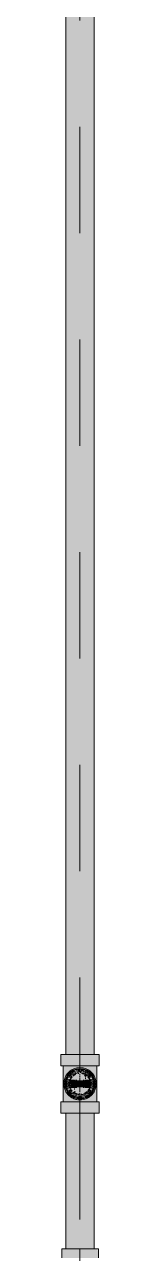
# Model space of a CAD drawing. Header units: millimetres. Extents: x -4000 to 187956, y -58990 to 162485.
# Drawn here: x 86721 to 86779, y 128197 to 130031 of the extents above; entities that cross this region are included whole.
import ezdxf

# ---------------------------------------------------------------- set-up
doc = ezdxf.new("R2010")
doc.units = ezdxf.units.MM
doc.linetypes.add('Dash 1_16_', pattern=[317.5, 158.75, -158.75])
for name, color, linetype, lineweight in [('F-SPRN', 3, 'Continuous', 9), ('P-PIPE', 3, 'Continuous', 9), ('P-PIPE-CNTR', 3, 'Continuous', 9)]:
    doc.layers.add(name, color=color, linetype=linetype, lineweight=lineweight)

# ---------------------------------------------------------------- blocks, each defined once
blk = doc.blocks.new('Sprinkler_Up - DN20-V264-FFS - TANG 1')
at = {"layer": 'F-SPRN', "transparency": 33554534}
for points in [[(-13.5, 0), (-3.9, 0.7), (-1.7, 2.9), (-1.2, 3.5), (-0.6, 4), (0.6, 4), (1.2, 3.5), (1.7, 2.9), (4.6, 0), (22.2, 0), (18, 13.1), (6.9, 21.2), (-6.9, 21.2), (-18, 13.1), (-22.2, 0)], [(-6.9, -21.2), (6.9, -21.2), (18, -13.1), (22.2, 0), (3.9, -0.7), (1.7, -2.9), (1.2, -3.5), (0.6, -4), (-0.6, -4), (-1.2, -3.5), (-1.7, -2.9), (-4.6, 0), (-22.2, 0), (-18, -13.1), (-12.4, -17.1)], [(0, -16.7), (6.4, -14.9), (11.8, -11.8), (16.1, -4.3), (16.1, 4.3), (11.8, 11.8), (6.4, 14.9), (0, 16.7), (-4.3, 16.1), (-11.8, 11.8), (-16.1, 4.3), (-16.1, -4.3), (-11.8, -11.8), (-8.3, -14.4)], [(0, -15.6), (7.8, -13.5), (13.5, -7.8), (15.1, -4), (15.1, 4), (13.5, 7.8), (6.4, 13.9), (0, 15.6), (-7.8, 13.5), (-11, 11), (-15.1, 4), (-15.1, -4), (-11, -11), (-7.8, -13.5)], [(-10.9, -5.5), (-10.9, 5.4), (-14.5, 5.4), (-14.5, -5.5)], [(-7.7, -5.5), (-7.7, 5.4), (-10.9, 5.4), (-10.9, -5.5)], [(0, -5.5), (0, 5.4), (-7.7, 5.4), (-7.7, -5.5)], [(0, 0), (5.7, 0), (2.9, 4.9), (-2.9, 4.9), (-5.7, 0)], [(2.9, -4.9), (5.7, 0), (-5.7, 0), (-2.9, -4.9)], [(-4.6, 0), (4.6, 0), (0, 4.6)], [(0, -4.6), (4.6, 0), (-4.6, 0)], [(0, -2.6), (1.3, 0), (-1.8, 0)], [(-1.3, 0), (1.8, 0), (0, 2.6)], [(0, -5.5), (7.7, -5.5), (7.7, 5.4), (0, 5.4)], [(10.9, -5.5), (10.9, 5.4), (7.7, 5.4), (7.7, -5.5)], [(14.5, -5.5), (14.5, 5.4), (10.9, 5.4), (10.9, -5.5)]]:
    blk.add_hatch(color=1, dxfattribs=at).paths.add_polyline_path(points)
at = {"layer": 'F-SPRN', "color": 1}
for p, q in [((-11.5, 5.4), (-14.5, 5.4)), ((-14.5, 5.4), (-11.3, 5.4)), ((-14.5, 5.4), (-14.5, 3.7)), ((-14.5, 3.3), (-14.5, 0)), ((-11.5, 5.4), (-11.5, 4)), ((-10.9, 1.9), (-10.9, 3.6)), ((-10.8, 5.4), (-8, 5.4)), ((-8.1, 5.4), (-10.8, 5.4)), ((-8.1, 5.4), (-8.1, 2.8)), ((-8.1, 2.5), (-8.1, 0.7)), ((-7.7, 4.8), (-7.7, 2.7)), ((-7.7, 4.8), (-7.7, 2.7)), ((-7.7, 2.1), (-7.7, 0.5)), ((-7.7, 2.1), (-7.7, 0.5)), ((-6.7, 5.4), (-4.7, 5.4)), ((-5.8, 3.8), (-5.8, 2.2)), ((-2.1, 0), (-2.1, 0)), ((-2.1, 0), (-2.1, -0.1)), ((0, 2.1), (-0.1, 2.1)), ((2.1, 0), (2.1, 0.1)), ((2.1, 0), (2.1, 0)), ((4.7, 5.4), (6.4, 5.4)), ((6.4, 5.4), (5.8, 5.4)), ((7.7, 5.4), (10.8, 5.4)), ((7.7, 5.2), (7.7, 2.7)), ((7.7, 5.2), (7.7, 2.7)), ((7.7, 2.3), (7.7, 0.5)), ((7.7, 2.3), (7.7, 0.5)), ((10.8, 5.4), (8.1, 5.4)), ((8.1, 5.4), (8.1, 2.8)), ((8.1, 2.5), (8.1, 0.4)), ((10.9, 5.4), (14.5, 5.4)), ((10.9, 3.6), (10.9, 0.2)), ((14.5, 5.4), (11.5, 5.4)), ((11.5, 5.4), (11.5, 4)), ((11.5, 3), (11.5, 0.2)), ((14.5, 5.4), (14.5, -5.5)), ((-14.5, -1.3), (-14.5, -3.7)), ((-11.1, -5.5), (-14.5, -5.5)), ((-14.5, -5.5), (-11.5, -5.5)), ((-10.9, -2.6), (-10.9, -1.3)), ((-10.8, -5.5), (-8.1, -5.5)), ((-7.8, -5.5), (-10.8, -5.5)), ((-8.1, -4.2), (-8.1, -5.5)), ((-7.7, -2.7), (-7.7, -4)), ((-7.7, -2.7), (-7.7, -4)), ((-7, -5.5), (-5.8, -5.5)), ((-4.8, -5.5), (-7, -5.5)), ((-5.8, -2.3), (-5.8, -3.8)), ((-2.1, -0.3), (-2, -0.4)), ((-2, -0.4), (-2, -0.5)), ((-2, -0.5), (-2, -0.6)), ((-2, -0.6), (-2, -0.7)), ((-2, -0.7), (-1.9, -0.7)), ((-1.9, -0.7), (-1.9, -0.8)), ((-1.9, -0.8), (-1.9, -0.9)), ((-1.9, -0.9), (-1.8, -1)), ((-1.8, -1), (-1.8, -1.1)), ((-1.8, -1), (-1.8, -1)), ((-1.8, -1.1), (-1.7, -1.2)), ((-1.7, -1.2), (-1.6, -1.3)), ((-1.7, -1.2), (-1.7, -1.2)), ((-1.6, -1.3), (-1.6, -1.4)), ((-1.6, -1.4), (-1.5, -1.4)), ((-1.5, -1.4), (-1.4, -1.5)), ((-1.4, -1.5), (-1.3, -1.6)), ((-1.4, -1.5), (-1.4, -1.5)), ((-1.3, -1.6), (-1.3, -1.7)), ((-1.3, -1.7), (-1.2, -1.7)), ((-1.2, -1.7), (-1.1, -1.7)), ((-1.1, -1.7), (-1.1, -1.8)), ((-1.1, -1.8), (-1, -1.8)), ((-1, -1.8), (-0.9, -1.9)), ((-0.9, -1.9), (-0.8, -1.9)), ((-0.8, -1.9), (-0.7, -2)), ((-0.8, -1.9), (-0.8, -1.9)), ((-0.7, -2), (-0.6, -2)), ((-0.6, -2), (-0.5, -2)), ((-0.5, -2), (-0.4, -2)), ((-0.4, -2), (-0.3, -2.1)), ((-0.4, -2), (-0.4, -2)), ((-0.3, -2.1), (-0.2, -2.1)), ((-0.2, -2.1), (-0.1, -2.1)), ((-0.1, -2.1), (0, -2.1)), ((0, -2.1), (0.1, -2.1)), ((0.1, -2.1), (0.2, -2.1)), ((0.1, -2.1), (0.1, -2.1)), ((0.2, -2.1), (0.3, -2.1)), ((0.3, -2.1), (0.4, -2)), ((0.4, -2), (0.5, -2)), ((0.5, -2), (0.6, -2)), ((0.6, -2), (0.7, -2)), ((0.6, -2), (0.6, -2)), ((0.7, -2), (0.8, -1.9)), ((0.8, -1.9), (0.9, -1.9)), ((0.9, -1.9), (1, -1.8)), ((0.9, -1.9), (0.9, -1.9)), ((1, -1.8), (1.1, -1.8)), ((1.1, -1.8), (1.2, -1.7)), ((1.2, -1.7), (1.3, -1.6)), ((1.2, -1.7), (1.2, -1.7)), ((1.3, -1.6), (1.4, -1.6)), ((1.4, -1.5), (1.5, -1.5)), ((1.4, -1.6), (1.4, -1.5)), ((1.5, -1.4), (1.6, -1.3)), ((1.5, -1.5), (1.5, -1.4)), ((1.6, -1.3), (1.7, -1.2)), ((1.6, -1.3), (1.6, -1.3)), ((1.7, -1.1), (1.8, -1.1)), ((1.7, -1.2), (1.7, -1.1)), ((1.8, -1), (1.9, -0.9)), ((1.8, -1.1), (1.8, -1)), ((1.9, -0.8), (2, -0.7)), ((1.9, -0.8), (1.9, -0.8)), ((1.9, -0.9), (1.9, -0.8)), ((2, -0.4), (2.1, -0.3)), ((2, -0.5), (2, -0.4)), ((2, -0.5), (2, -0.5)), ((2, -0.6), (2, -0.5)), ((2, -0.7), (2, -0.6)), ((2.1, -0.1), (2.1, 0)), ((2.1, -0.2), (2.1, -0.1)), ((2.1, -0.3), (2.1, -0.2)), ((6.4, -5.5), (4.8, -5.5)), ((5.8, -2.2), (5.8, -3.8)), ((5.8, -5.5), (6.4, -5.5)), ((7.7, -0.5), (7.7, -2.3)), ((7.7, -0.5), (7.7, -2.3)), ((7.7, -2.7), (7.7, -5.4)), ((7.7, -2.7), (7.7, -5.4)), ((10.8, -5.5), (7.7, -5.5)), ((8.1, -0.4), (8.1, -2.5)), ((8.1, -2.8), (8.1, -5.5)), ((8.1, -5.5), (10.8, -5.5)), ((10.9, -0.2), (10.9, -3.6)), ((14.5, -5.5), (10.9, -5.5)), ((11.5, -0.2), (11.5, -3)), ((11.5, -4), (11.5, -5.5)), ((11.5, -5.5), (14.5, -5.5))]:
    blk.add_line(p, q, dxfattribs=at)
at = {"layer": 'F-SPRN', "color": 1, "flags": 128}
for points in [[(-0.6, 2), (-0.7, 2), (-0.8, 1.9), (-0.9, 1.9), (-0.9, 1.9), (-1, 1.8), (-1.1, 1.8), (-1.2, 1.7), (-1.2, 1.7), (-1.3, 1.6), (-1.4, 1.6), (-1.4, 1.5), (-1.5, 1.5), (-1.5, 1.4), (-1.6, 1.3), (-1.6, 1.3), (-1.7, 1.2), (-1.7, 1.1), (-1.8, 1.1), (-1.8, 1), (-1.9, 0.9), (-1.9, 0.8), (-1.9, 0.8), (-2, 0.7), (-2, 0.6), (-2, 0.5), (-2, 0.5), (-2, 0.4), (-2.1, 0.3), (-2.1, 0.2), (-2.1, 0.1), (-2.1, 0)], [(-0.5, 2), (-0.6, 2), (-0.6, 2)], [(-0.1, 2.1), (-0.1, 2.1), (-0.2, 2.1), (-0.3, 2.1), (-0.4, 2), (-0.5, 2)], [(2.1, 0.1), (2.1, 0.2), (2.1, 0.2), (2.1, 0.3), (2, 0.4), (2, 0.5), (2, 0.6), (2, 0.7), (1.9, 0.7), (1.9, 0.8), (1.9, 0.9), (1.8, 1), (1.8, 1), (1.8, 1.1), (1.7, 1.2), (1.7, 1.2), (1.6, 1.3), (1.6, 1.4), (1.5, 1.4), (1.4, 1.5), (1.4, 1.5), (1.3, 1.6), (1.3, 1.7), (1.2, 1.7), (1.1, 1.7), (1.1, 1.8), (1, 1.8), (0.9, 1.9), (0.8, 1.9), (0.8, 1.9), (0.7, 2), (0.6, 2), (0.5, 2), (0.4, 2), (0.4, 2), (0.3, 2.1), (0.2, 2.1), (0.1, 2.1), (0, 2.1)], [(-2.1, -0.1), (-2.1, -0.2), (-2.1, -0.2), (-2.1, -0.3)]]:
    blk.add_lwpolyline(points, dxfattribs=at)
at = {"layer": 'F-SPRN', "color": 1}
for radius, start, end in [(22.2, 360, 180), (21.9, 108.2621, 125.7507), (21.9, 99.348, 107.901), (21.9, 90.145, 98.8503), (21.9, 72.5583, 89.4624), (21.9, 54.2493, 71.7379), (21.9, 165.6773, 179.2615), (21.9, 144.7698, 164.8151), (21.9, 126.6942, 143.2701), (16.7, 167.6802, 180), (16.7, 167.6802, 180), (16.7, 155.3879, 164.9693), (16.7, 155.3879, 164.9693), (15.6, 166.4265, 180), (15.6, 166.4265, 180), (15.6, 150.9409, 165), (15.6, 159.6139, 165), (16.7, 136.7213, 149.931), (16.7, 136.7213, 149.931), (15.6, 150.9409, 156.3845), (15.6, 138.4214, 150), (15.6, 138.4214, 150), (16.7, 121.4181, 130.5751), (16.7, 121.4181, 130.5751), (15.6, 120.5262, 133.2078), (15.6, 120.5262, 133.2078), (16.7, 106.5995, 120), (16.7, 106.5995, 120), (15.6, 114.4363, 119.9813), (15.6, 114.4363, 119.9813), (4.63, 155.7832, 180), (4.63, 155.7832, 180), (16.7, 96.4143, 105), (16.7, 96.4143, 105), (4.63, 109.0192, 138.2703), (4.63, 109.0192, 138.2703), (15.6, 95.5762, 100.6843), (15.6, 95.5762, 100.6843), (2.56, 109.0192, 168.8278), (2.56, 109.0192, 168.8278), (2.04, 109.0192, 180), (16.7, 83.0684, 90), (16.7, 83.0684, 90), (4.63, 17.9592, 90), (4.63, 17.9592, 90), (3.81, 57.0577, 90), (2.56, 14.5599, 90), (2.56, 14.5599, 90), (2.04, 10.4703, 90), (15.6, 75.573, 80.5892), (15.6, 75.573, 80.5892), (3.81, 16.1605, 43.8358), (15.6, 67.5614, 74.5481), (15.6, 67.5614, 74.5481), (16.7, 67.1081, 75), (16.7, 67.1081, 75), (16.7, 60, 66.9212), (16.7, 60, 66.9212), (15.6, 60.0187, 65.4696), (15.6, 60.0187, 65.4696), (15.6, 46.7922, 60), (15.6, 46.7922, 60), (16.7, 49.4249, 58.5819), (16.7, 49.4249, 58.5819), (15.6, 30, 41.5786), (15.6, 30, 41.5786), (16.7, 30, 43.2787), (16.7, 30, 43.2787), (21.9, 36.7299, 53.3058), (15.6, 23.6155, 29.5646), (15.6, 15, 29.5646), (15.6, 15, 20.3861), (16.7, 15, 24.6121), (16.7, 15, 24.6121), (15.6, 360, 13.6618), (15.6, 0, 13.6618), (16.7, 360, 12.3198), (16.7, 0, 12.3198), (21.9, 15.1849, 35.2302), (21.9, 0.7385, 14.3227), (22.2, 180, 360), (21.9, 180.7385, 194.3227), (21.9, 195.1849, 215.2302), (21.9, 216.7299, 233.3058), (16.7, 180, 192.3198), (16.7, 180, 192.3198), (16.7, 195.0307, 204.6121), (16.7, 195.0307, 204.6121), (15.6, 181.9082, 193.6618), (15.6, 181.9082, 193.6618), (15.6, 197.3339, 209.5646), (15.6, 197.3339, 209.5646), (16.7, 210.069, 223.2787), (16.7, 210.069, 223.2787), (15.6, 212.5472, 221.5786), (15.6, 212.5472, 221.5786), (21.9, 234.9761, 251.7379), (16.7, 229.4249, 238.5819), (16.7, 229.4249, 238.5819), (15.6, 233.795, 240), (15.6, 233.795, 240), (16.7, 240, 255), (16.7, 240, 255), (15.6, 240.0187, 254.5481), (15.6, 240.0187, 254.5481), (4.63, 197.9592, 0), (4.63, 197.9592, 360), (15.6, 255, 267.64), (15.6, 255, 267.64), (3.81, 196.1605, 360), (2.56, 191.1677, 270), (2.56, 191.1677, 270), (2.04, 190.4703, 270), (16.7, 263.0684, 270), (16.7, 263.0684, 270), (2.04, 270, 0), (2.56, 270, 0), (2.56, 270, 360), (15.6, 275.5762, 280.6843), (15.6, 275.5762, 280.6843), (16.7, 276.4143, 285), (16.7, 276.4143, 285), (16.7, 286.5995, 292.8919), (16.7, 286.5995, 292.8919), (15.6, 294.5304, 299.9813), (15.6, 294.5304, 299.9813), (16.7, 293.0788, 300), (16.7, 293.0788, 300), (21.9, 288.2621, 305.0239), (15.6, 300, 313.2078), (15.6, 300, 313.2078), (16.7, 301.4181, 310.5751), (16.7, 301.4181, 310.5751), (15.6, 318.4214, 330), (15.6, 318.4214, 330), (16.7, 316.7213, 330), (16.7, 316.7213, 330), (21.9, 306.6942, 323.2701), (15.6, 330.4354, 345), (15.6, 330.4354, 336.3845), (15.6, 339.6139, 345), (15.6, 346.3382, 360), (15.6, 346.3382, 360), (16.7, 335.3879, 345), (16.7, 335.3879, 345), (16.7, 347.6802, 360), (16.7, 347.6802, 360), (21.9, 324.7698, 344.8151), (21.9, 345.6773, 359.2615), (21.9, 252.5583, 269.4624), (21.9, 270.145, 278.8503), (21.9, 279.348, 287.901)]:
    blk.add_arc((0, 0), radius, start, end, dxfattribs=at)
blk = doc.blocks.new('Steel_Transition_Threaded_HoaPhat - Standard-V267-FFS - TANG 1')
at = {"layer": 'P-PIPE', "lineweight": 13, "transparency": 33554534}
h = blk.add_hatch(color=1, dxfattribs=at)
h.paths.add_polyline_path([(86750, 128427.6), (86755.8, 128428.4), (86764.4, 128433), (86765.9, 128434.2), (86769.5, 128438.8), (86771.7, 128444.3), (86772.5, 128450.1), (86771.7, 128455.9), (86769.5, 128461.3), (86765.9, 128466), (86761.3, 128469.6), (86755.8, 128471.8), (86750, 128472.6), (86744.2, 128471.8), (86738.7, 128469.5), (86734.1, 128466), (86730.5, 128461.3), (86728.3, 128455.9), (86727.5, 128450.1), (86728.3, 128444.3), (86730.5, 128438.8), (86735.6, 128433), (86738.8, 128430.6), (86744.2, 128428.4)])
h.paths.add_polyline_path([(86750, 128430), (86744.8, 128430.7), (86739.5, 128433), (86735.8, 128435.9), (86732.6, 128440), (86730.6, 128444.9), (86729.9, 128450.1), (86730.6, 128455.3), (86732.6, 128460.1), (86735.8, 128464.3), (86740, 128467.5), (86745, 128469.5), (86750, 128470.2), (86756.4, 128469), (86760.1, 128467.5), (86764.2, 128464.3), (86767.4, 128460.1), (86769.4, 128455.3), (86770.1, 128450.1), (86769.4, 128444.9), (86767.4, 128440), (86764.2, 128435.9), (86760.1, 128432.7), (86755.2, 128430.7)])
for points in [[(86750, 128430), (86750, 128433.7), (86741.8, 128435.9), (86735.8, 128441.9), (86733.6, 128450.1), (86735.8, 128458.3), (86741.8, 128464.3), (86750, 128466.5), (86750, 128470.2), (86744.8, 128469.5), (86740, 128467.5), (86735.8, 128464.3), (86732.6, 128460.1), (86730.6, 128455.3), (86729.9, 128450.1), (86730.6, 128444.9), (86732.6, 128440), (86735.8, 128435.9), (86740, 128432.7), (86744.8, 128430.7)], [(86750, 128431.6), (86756.7, 128433), (86759.3, 128434.1), (86763.1, 128437), (86766, 128440.8), (86767.9, 128445.3), (86768.5, 128450.1), (86767.9, 128454.9), (86766, 128459.3), (86763.1, 128463.2), (86756.4, 128467.3), (86754.8, 128468), (86750, 128468.6), (86745.2, 128468), (86740.8, 128466.1), (86736.9, 128463.2), (86734, 128459.3), (86732.1, 128454.9), (86731.5, 128450.1), (86732.1, 128445.3), (86734, 128440.8), (86736.9, 128437), (86743.3, 128433), (86745.2, 128432.2)], [(86750, 128430), (86755.2, 128430.7), (86760.5, 128433), (86764.2, 128435.9), (86767.4, 128440), (86769.4, 128444.9), (86770.1, 128450.1), (86769.4, 128455.3), (86767.4, 128460.1), (86764.2, 128464.3), (86756.4, 128469), (86755, 128469.5), (86750, 128469.5), (86750, 128466.5), (86758.2, 128464.3), (86764.2, 128458.3), (86766.4, 128450.1), (86764.2, 128441.9), (86758.2, 128435.9), (86750, 128433)]]:
    blk.add_hatch(color=1, dxfattribs=at).paths.add_polyline_path(points)
at = {"layer": 'P-PIPE', "color": 20, "lineweight": 13}
for radius, start, end in [(22.5, 90, 270), (22.5, 135, 225), (20.1, 150, 162.7449), (18.5, 157.6232, 165), (18.5, 157.6232, 165), (20.1, 128.8856, 148.1553), (18.5, 136.4297, 150), (18.5, 136.4297, 150), (22.5, 120.191, 135), (16.4, 143.5463, 150), (18.5, 123.4976, 133.2041), (18.5, 123.4976, 133.2041), (20.1, 109.6859, 125.0043), (22.5, 120, 120.191), (22.5, 105, 120), (16.4, 121.0738, 128.0319), (18.5, 106.819, 120), (18.5, 106.819, 120), (16.4, 115.1607, 120), (16.4, 107.4657, 111.9681), (22.5, 90, 105), (20.1, 104.4537, 105), (20.1, 100.9975, 104.4537), (18.5, 91.4353, 103.2046), (18.5, 91.4353, 103.2046), (16.4, 96.2132, 104.6042), (20.1, 90.5246, 98.5089), (22.5, 75, 90), (22.5, 270, 90), (18.5, 78.0986, 90), (18.5, 78.0986, 90), (20.1, 75.5463, 87.9279), (18.5, 69.4827, 75), (18.5, 69.4827, 75), (16.4, 66.9681, 72.9388), (20.1, 75, 75.5463), (20.1, 71.2032, 75), (22.5, 60, 75), (18.5, 60, 68.8886), (18.5, 60, 68.8886), (20.1, 54.9957, 70.3141), (16.4, 50.4733, 56.6389), (18.5, 46.7959, 56.5024), (18.5, 46.7959, 56.5024), (22.5, 59.809, 60), (22.5, 45, 59.809), (20.1, 45, 51.1144), (16.4, 30, 38.0319), (18.5, 30, 43.5703), (18.5, 30, 43.5703), (20.1, 31.8447, 45), (22.5, 30, 45), (18.5, 15, 22.3768), (18.5, 15, 22.3768), (20.1, 17.2551, 30), (22.5, 0, 30), (20.1, 166.0499, 193.9501), (20.1, 197.2551, 210), (18.5, 166.5939, 180), (18.5, 166.5939, 180), (18.5, 180, 193.4061), (18.5, 180, 193.4061), (18.5, 195, 202.3768), (18.5, 195, 202.3768), (20.1, 211.8447, 231.1144), (16.4, 168.5467, 178.9063), (16.4, 184.8393, 191.4533), (18.5, 210, 223.5703), (18.5, 210, 223.5703), (16.4, 158.0319, 163.506), (16.4, 210.6635, 216.4537), (22.5, 300, 330), (20.1, 308.8856, 328.1553), (18.5, 316.4297, 330), (18.5, 316.4297, 330), (16.4, 338.0319, 342.8691), (16.4, 0, 8.0319), (16.4, 353.5463, 0), (18.5, 337.6232, 345), (18.5, 337.6232, 345), (20.1, 330, 342.7449), (18.5, 0, 13.4061), (18.5, 346.5939, 13.4061), (18.5, 346.5939, 0), (20.1, 346.0499, 13.9501), (22.5, 330, 345), (22.5, 345, 0), (22.5, 225, 270), (18.5, 226.7959, 236.5024), (18.5, 226.7959, 236.5024), (20.1, 238.4086, 255), (16.4, 230.4733, 236.6389), (18.5, 240, 248.4957), (18.5, 240, 248.4957), (16.4, 240, 246.5955), (18.5, 248.8886, 255), (18.5, 248.8886, 255), (16.4, 250.3629, 255), (20.1, 255.0607, 267.9279), (18.5, 258.0986, 270), (18.5, 258.0986, 270), (16.4, 264.1652, 268.506), (22.5, 270, 300), (20.1, 270.5246, 278.5089), (18.5, 271.4353, 283.2046), (18.5, 271.4353, 283.2046), (16.4, 276.2132, 283.9063), (20.1, 280.9975, 285), (16.4, 287.4657, 291.9681), (18.5, 286.819, 291.1114), (18.5, 286.819, 291.1114), (16.4, 293.4045, 300), (18.5, 291.5043, 300), (18.5, 291.5043, 300), (20.1, 289.6859, 301.5914), (18.5, 303.4976, 313.2041), (18.5, 303.4976, 313.2041)]:
    blk.add_arc((86750, 128450.1), radius, start, end, dxfattribs=at)

msp = doc.modelspace()

# ---------------------------------------------------------------- hatches: boundary and pattern name
at = {"layer": 'P-PIPE', "transparency": 33554534}
for points in [[(86750, 128493.7), (86750, 131148.9), (86728.9, 131148.9), (86729.6, 128493.7), (86744.5, 128493.7)], [(86750, 128493.7), (86771.1, 128493.7), (86770.4, 131148.9), (86750, 131148.9), (86750, 128506)], [(86722.4, 128477), (86750, 128477), (86750, 128493.7), (86721.4, 128493.7), (86721.4, 128477)], [(86778.6, 128477), (86777.7, 128493.7), (86750, 128493.7), (86750, 128477), (86777.7, 128477)], [(86728.1, 128423.1), (86750, 128423.1), (86750, 128428.9), (86740.8, 128431.3), (86733.9, 128436.8), (86731.7, 128439.4), (86729.2, 128446.2), (86729.2, 128454), (86733.9, 128463.4), (86737.7, 128467), (86744.3, 128470.2), (86750, 128471.2), (86750, 128477), (86724.7, 128477), (86725.6, 128423.1)], [(86771.9, 128423.1), (86775.3, 128423.1), (86774.4, 128477), (86750, 128477), (86750, 128471.2), (86759.2, 128468.9), (86766.1, 128463.4), (86768.3, 128460.7), (86770.8, 128454), (86770.8, 128446.2), (86766.1, 128436.8), (86762, 128433), (86755.7, 128430), (86750, 128428.9), (86750, 128423.1), (86767.9, 128423.1)], [(86750, 128426), (86756.2, 128426.8), (86762.1, 128429.2), (86767.1, 128433), (86770.9, 128438), (86773.3, 128443.8), (86774.1, 128450.1), (86773.3, 128456.3), (86770.9, 128462.1), (86763.9, 128469.5), (86762.1, 128471), (86756.2, 128473.4), (86750, 128474.2), (86743.8, 128473.4), (86736.1, 128469.5), (86733, 128467.1), (86729.1, 128462.1), (86726.7, 128456.3), (86725.9, 128450.1), (86726.7, 128443.8), (86729.1, 128438), (86733, 128433), (86737.9, 128429.2), (86743.8, 128426.8)], [(86741.7, 128435.6), (86742.8, 128437.6), (86741.7, 128441.7), (86742.8, 128445.9), (86745.8, 128449), (86757.2, 128454.3), (86758.4, 128458.4), (86757.2, 128462.6), (86755.9, 128464.3), (86750, 128466.8), (86741.7, 128464.6), (86735.5, 128458.4), (86733.3, 128450.1), (86735.5, 128441.7), (86738.2, 128438.3)], [(86750, 128433.4), (86758.4, 128435.6), (86761.8, 128438.3), (86766.1, 128445.8), (86766.1, 128454.4), (86761.8, 128461.9), (86756.4, 128465.1), (86750, 128466.8), (86745.7, 128466.2), (86738.2, 128461.9), (86733.9, 128454.4), (86733.9, 128445.8), (86738.2, 128438.3), (86741.7, 128435.6)], [(86722.4, 128406.4), (86750, 128406.4), (86750, 128423.1), (86721.4, 128423.1), (86721.4, 128406.4)], [(86778.6, 128406.4), (86777.7, 128423.1), (86750, 128423.1), (86750, 128406.4), (86777.7, 128406.4)], [(86744.5, 128203.5), (86750, 128203.5), (86750, 128406.4), (86728.9, 128406.4), (86729.6, 128203.5), (86739.5, 128203.5)], [(86750, 128203.5), (86771.1, 128203.5), (86770.4, 128406.4), (86750, 128406.4), (86750, 128360)], [(86722.7, 128190.2), (86777.4, 128190.2), (86776.4, 128203.5), (86722.7, 128203.5)]]:
    msp.add_hatch(color=1, dxfattribs=at).paths.add_polyline_path(points)

# ---------------------------------------------------------------- linework, layer by layer
at = {"layer": 'P-PIPE', "color": 20, "lineweight": 13}
for p, q in [((86728.9, 131148.9), (86728.9, 128493.7)), ((86771.1, 128493.7), (86771.1, 131148.9)), ((86721.4, 128493.7), (86721.4, 128477)), ((86722.4, 128493.7), (86721.4, 128493.7)), ((86750, 128493.7), (86721.4, 128493.7)), ((86728.8, 128493.7), (86722.4, 128493.7)), ((86728.9, 128493.7), (86729.6, 128493.7)), ((86729.7, 128493.7), (86735.1, 128493.7)), ((86735, 128493.7), (86729.8, 128493.7)), ((86735.6, 128493.7), (86764.4, 128493.7)), ((86742.6, 128493.7), (86735.7, 128493.7)), ((86750, 128493.7), (86742.6, 128493.7)), ((86757.4, 128493.7), (86750, 128493.7)), ((86778.6, 128493.7), (86750, 128493.7)), ((86764.3, 128493.7), (86757.4, 128493.7)), ((86764.9, 128493.7), (86770.3, 128493.7)), ((86770.2, 128493.7), (86765, 128493.7)), ((86770.4, 128493.7), (86771.1, 128493.7)), ((86778.6, 128493.7), (86771.2, 128493.7)), ((86778.6, 128477), (86778.6, 128493.7)), ((86721.4, 128477), (86724.6, 128477)), ((86721.4, 128477), (86750, 128477)), ((86724.7, 128477), (86724.7, 128423.1)), ((86725.6, 128477), (86724.7, 128477)), ((86725.6, 128477), (86724.7, 128477)), ((86725.5, 128477), (86729.8, 128477)), ((86728.1, 128477), (86725.6, 128477)), ((86742.6, 128477), (86725.6, 128477)), ((86732.1, 128477), (86728.1, 128477)), ((86729.8, 128477), (86734.7, 128477)), ((86734.6, 128477), (86732.1, 128477)), ((86737.4, 128477), (86735.6, 128477)), ((86735.7, 128477), (86741.9, 128477)), ((86741.9, 128477), (86737.4, 128477)), ((86743.4, 128477), (86750, 128477)), ((86750, 128477), (86743.5, 128477)), ((86750, 128477), (86743.5, 128477)), ((86750, 128477), (86756.6, 128477)), ((86750, 128477), (86778.6, 128477)), ((86756.5, 128477), (86750, 128477)), ((86756.5, 128477), (86750, 128477)), ((86775.3, 128477), (86757.4, 128477)), ((86758.1, 128477), (86764.3, 128477)), ((86762.6, 128477), (86758.1, 128477)), ((86764.4, 128477), (86762.6, 128477)), ((86765.3, 128477), (86770.2, 128477)), ((86767.9, 128477), (86765.4, 128477)), ((86771.9, 128477), (86767.9, 128477)), ((86770.2, 128477), (86774.5, 128477)), ((86774.4, 128477), (86771.9, 128477)), ((86775.3, 128477), (86774.4, 128477)), ((86775.3, 128423.1), (86775.3, 128477)), ((86775.4, 128477), (86777.7, 128477)), ((86777.7, 128477), (86778.6, 128477)), ((86721.4, 128423.1), (86721.4, 128406.4)), ((86722.4, 128423.1), (86721.4, 128423.1)), ((86750, 128423.1), (86721.4, 128423.1)), ((86724.6, 128423.1), (86722.4, 128423.1)), ((86724.7, 128423.1), (86725.6, 128423.1)), ((86724.7, 128423.1), (86742.6, 128423.1)), ((86729.8, 128423.1), (86725.5, 128423.1)), ((86725.6, 128423.1), (86728.1, 128423.1)), ((86728.1, 128423.1), (86732.1, 128423.1)), ((86734.7, 128423.1), (86729.8, 128423.1)), ((86732.1, 128423.1), (86734.6, 128423.1)), ((86733, 128433), (86733, 128433)), ((86735.6, 128423.1), (86737.4, 128423.1)), ((86741.9, 128423.1), (86735.7, 128423.1)), ((86737.4, 128423.1), (86741.9, 128423.1)), ((86750, 128423.1), (86743.4, 128423.1)), ((86743.5, 128423.1), (86750, 128423.1)), ((86743.5, 128423.1), (86750, 128423.1)), ((86756.6, 128423.1), (86750, 128423.1)), ((86778.6, 128423.1), (86750, 128423.1)), ((86750, 128423.1), (86756.5, 128423.1)), ((86750, 128423.1), (86756.5, 128423.1)), ((86757.4, 128423.1), (86774.4, 128423.1)), ((86764.3, 128423.1), (86758.1, 128423.1)), ((86758.1, 128423.1), (86762.6, 128423.1)), ((86762.6, 128423.1), (86764.4, 128423.1)), ((86770.2, 128423.1), (86765.3, 128423.1)), ((86765.4, 128423.1), (86767.9, 128423.1)), ((86767.1, 128433), (86767, 128433)), ((86767.9, 128423.1), (86771.9, 128423.1)), ((86774.5, 128423.1), (86770.2, 128423.1)), ((86771.9, 128423.1), (86774.4, 128423.1)), ((86774.4, 128423.1), (86775.3, 128423.1)), ((86774.4, 128423.1), (86775.3, 128423.1)), ((86778.6, 128423.1), (86775.4, 128423.1)), ((86778.6, 128406.4), (86778.6, 128423.1)), ((86721.4, 128406.4), (86722.4, 128406.4)), ((86721.4, 128406.4), (86750, 128406.4)), ((86722.4, 128406.4), (86728.8, 128406.4)), ((86728.9, 128406.4), (86728.9, 128203.5)), ((86729.6, 128406.4), (86728.9, 128406.4)), ((86735.1, 128406.4), (86729.7, 128406.4)), ((86729.8, 128406.4), (86735, 128406.4)), ((86764.4, 128406.4), (86735.6, 128406.4)), ((86735.7, 128406.4), (86742.6, 128406.4)), ((86742.6, 128406.4), (86750, 128406.4)), ((86750, 128406.4), (86757.4, 128406.4)), ((86750, 128406.4), (86778.6, 128406.4)), ((86757.4, 128406.4), (86764.3, 128406.4)), ((86770.3, 128406.4), (86764.9, 128406.4)), ((86765, 128406.4), (86770.2, 128406.4)), ((86771.1, 128406.4), (86770.4, 128406.4)), ((86771.1, 128203.5), (86771.1, 128406.4)), ((86771.2, 128406.4), (86778.6, 128406.4)), ((86722.7, 128203.5), (86722.7, 128190.2)), ((86777.4, 128203.5), (86722.7, 128203.5)), ((86728.7, 128203.5), (86722.7, 128203.5)), ((86728.9, 128203.5), (86729.6, 128203.5)), ((86731.7, 128203.5), (86768.3, 128203.5)), ((86736.3, 128203.5), (86731.7, 128203.5)), ((86742.9, 128203.5), (86736.3, 128203.5)), ((86750, 128203.5), (86742.9, 128203.5)), ((86757.1, 128203.5), (86750, 128203.5)), ((86763.7, 128203.5), (86757.1, 128203.5)), ((86768.4, 128203.5), (86763.7, 128203.5)), ((86770.4, 128203.5), (86771.1, 128203.5)), ((86777.4, 128203.5), (86771.3, 128203.5)), ((86777.4, 128190.2), (86777.4, 128203.5))]:
    msp.add_line(p, q, dxfattribs=at)
for radius, start, end in [(24.1, 90, 270), (24.1, 150, 165), (24.1, 120, 150), (21.1, 158.0211, 165), (21.1, 150, 154.6013), (21.1, 137.2293, 141.8404), (21.1, 128.0211, 135), (21.1, 113.0211, 125.8689), (24.1, 90, 120), (21.1, 99.731, 105), (21.1, 90, 98.0211), (24.1, 330, 90), (24.1, 270, 90), (21.1, 83.0211, 87.7707), (21.1, 75, 81.9292), (21.1, 62.2293, 67.9794), (21.1, 54.1311, 60), (21.1, 38.1596, 51.9789), (21.1, 25.3987, 30), (21.1, 15, 21.9789), (24.1, 165, 180), (24.1, 180, 210), (21.1, 173.0708, 177.9758), (21.1, 182.0242, 194.2622), (21.1, 165.7378, 173.0211), (21.1, 195, 203.0211), (21.1, 206.4435, 210), (21.1, 330, 334.6013), (21.1, 336.9789, 345), (21.1, 345.7378, 357.7452), (21.1, 2.0242, 12.7707), (24.1, 210, 225), (21.1, 213.8363, 218.0211), (24.1, 225.072, 240), (21.1, 219.3488, 233.0211), (21.1, 234.4309, 245.5764), (24.1, 240, 255), (21.1, 246.9789, 251.1321), (24.1, 255, 270), (21.1, 255, 270), (24.1, 270, 314.928), (21.1, 270, 276.9789), (21.1, 279.731, 285), (21.1, 291.9789, 305.5691), (21.1, 306.9789, 321.8404), (24.1, 315, 330)]:
    msp.add_arc((86750, 128450.1), radius, start, end, dxfattribs=at)
at = {"layer": 'P-PIPE', "color": 1}
for centre, radius, start, end in [((86750, 128458.4), 8.35, 69.0027, 79.2369), ((86750, 128458.4), 8.35, 30, 36.656), ((86750, 128458.4), 8.35, 20.1285, 29.0413), ((86750, 128458.4), 8.35, 8.0385, 17.9918), ((86750, 128458.4), 8.35, 352.2824, 1.6717), ((86750, 128450.1), 16.7, 46.0317, 57.203), ((86750, 128450.1), 16.7, 39.3092, 45.2846), ((86750, 128450.1), 16.7, 32.3031, 39.2955), ((86750, 128450.1), 16.7, 23.314, 31.0974), ((86750, 128450.1), 16.7, 170.1108, 177.203), ((86750, 128450.1), 16.7, 182.797, 189.8892), ((86750, 128450.1), 16.7, 190.2154, 195.2487), ((86750, 128450.1), 16.7, 157.579, 164.2722), ((86750, 128441.7), 8.35, 172.0327, 181.5407), ((86750, 128441.7), 8.35, 199.9004, 209.0413), ((86750, 128441.7), 8.35, 131.0366, 150), ((86750, 128441.7), 8.35, 115.6806, 125.5287), ((86750, 128441.7), 8.35, 100.6842, 114.0387), ((86750, 128441.7), 8.35, 90, 100.6842), ((86750, 128458.4), 8.35, 270, 280.6842), ((86750, 128458.4), 8.35, 323.344, 330), ((86750, 128450.1), 16.7, 314.7154, 320.6908), ((86750, 128450.1), 16.7, 328.9026, 336.686), ((86750, 128450.1), 16.7, 16.9375, 22.421), ((86750, 128450.1), 16.7, 337.2636, 343.0625), ((86750, 128450.1), 16.7, 4.3093, 9.8892), ((86750, 128450.1), 16.7, 231.8726, 237.203), ((86750, 128441.7), 8.35, 226.6998, 237.8461), ((86750, 128441.7), 8.35, 249.0027, 259.2369), ((86750, 128450.1), 16.7, 264.6626, 273.5288), ((86750, 128450.1), 16.7, 308.1274, 313.9683)]:
    msp.add_arc(centre, radius, start, end, dxfattribs=at)
at = {"layer": 'P-PIPE-CNTR', "color": 1, "linetype": 'Dash 1_16_'}
for p, q in [((86750, 131148.9), (86750, 128493.7)), ((86750, 131148.9), (86750, 128493.7)), ((86750, 128472.6), (86750, 128475.1)), ((86750, 128471.2), (86750, 128472.6)), ((86750, 128463.6), (86750, 128465.2)), ((86750, 128459.8), (86750, 128462.6)), ((86750, 128455.5), (86750, 128459.1)), ((86725, 128450.1), (86727.5, 128450.1)), ((86727.8, 128450.1), (86731.5, 128450.1)), ((86731.5, 128450.1), (86733.3, 128450.1)), ((86736.9, 128450.1), (86740.4, 128450.1)), ((86740.4, 128450.1), (86742.3, 128450.1)), ((86745.4, 128450.1), (86747.6, 128450.1)), ((86748.7, 128450.1), (86750, 128450.1)), ((86750, 128452.6), (86750, 128454.3)), ((86750, 128450.1), (86750, 128452.1)), ((86750, 128448), (86750, 128450.1)), ((86750, 128450.1), (86751.3, 128450.1)), ((86750, 128445.9), (86750, 128447.5)), ((86750, 128441.1), (86750, 128444.6)), ((86750, 128438.1), (86750, 128440.4)), ((86751.8, 128450.1), (86754.6, 128450.1)), ((86756.4, 128450.1), (86763.5, 128450.1)), ((86766.4, 128450.1), (86768.5, 128450.1)), ((86768.5, 128450.1), (86772.2, 128450.1)), ((86772.5, 128450.1), (86775, 128450.1)), ((86750, 128435), (86750, 128436.5)), ((86750, 128430), (86750, 128431.6)), ((86750, 128427.6), (86750, 128428.9)), ((86750, 128425.1), (86750, 128427.6)), ((86750, 128406.4), (86750, 128203.5)), ((86750, 128406.4), (86750, 128203.5))]:
    msp.add_line(p, q, dxfattribs=at)
at = {"layer": 'P-PIPE-CNTR', "color": 20, "lineweight": 13}
for p, q in [((86750, 128474.2), (86750, 128493.7)), ((86750, 128471.2), (86750, 128472.6)), ((86750, 128463.6), (86750, 128465.2)), ((86750, 128459.8), (86750, 128462.6)), ((86750, 128455.5), (86750, 128459.1)), ((86750, 128452.6), (86750, 128454.3)), ((86750, 128450.1), (86750, 128452.1)), ((86750, 128448), (86750, 128450.1)), ((86750, 128445.9), (86750, 128447.5)), ((86750, 128441.1), (86750, 128443.6)), ((86750, 128438.1), (86750, 128440.4)), ((86750, 128435), (86750, 128436.5)), ((86750, 128430), (86750, 128431.6)), ((86750, 128427.6), (86750, 128428.9)), ((86750, 128426), (86750, 128427.6)), ((86750, 128406.4), (86750, 128426)), ((86750, 128203.5), (86750, 128154.5))]:
    msp.add_line(p, q, dxfattribs=at)

# ---------------------------------------------------------------- block references
at = {"layer": 'F-SPRN', "color": 1}
msp.add_blockref('Sprinkler_Up - DN20-V264-FFS - TANG 1', (86750, 128450.1), dxfattribs=at)
at = {"layer": 'P-PIPE', "color": 20, "lineweight": 13}
msp.add_blockref('Steel_Transition_Threaded_HoaPhat - Standard-V267-FFS - TANG 1', (0, 0), dxfattribs=at)

doc.saveas('drawing.dxf')
